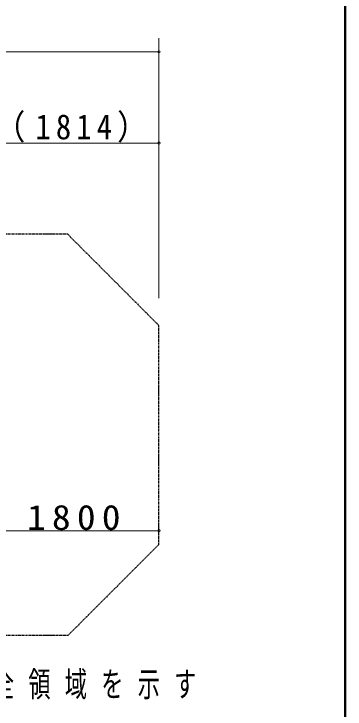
# Model space of a CAD drawing. Units: millimetres at full size, with parts at other scales. Extents: x -11723 to 28, y -1854 to 8010.
# Drawn here: x -727 to 0, y 1019 to 2543 of the extents above; entities that cross this region are included whole.
import ezdxf

# ---------------------------------------------------------------- set-up
doc = ezdxf.new("R2010")
doc.units = ezdxf.units.MM
doc.linetypes.add('USER3', pattern=[8, 3, -1, 1, -1, 1, -1])
for name, color, linetype, lineweight in [('A3図枠', 7, 'Continuous', 25), ('線', 2, 'Continuous', 25), ('補助', 2, 'Continuous', 13)]:
    doc.layers.add(name, color=color, linetype=linetype, lineweight=lineweight)
doc.styles.add('ＭＳ ゴシック', font='')
doc.styles.get('ＭＳ ゴシック').set_extended_font_data('MS Gothic')

# ---------------------------------------------------------------- blocks, each defined once
blk = doc.blocks.new('dimension_origin')
at = {"color": 0, "linetype": 'Continuous', "lineweight": -2}
blk.add_circle((0, 0), 1.25, dxfattribs=at)

msp = doc.modelspace()

# ---------------------------------------------------------------- linework, layer by layer
at = {"layer": 'A3図枠', "lineweight": 50}
msp.add_line((0, 0), (0, 8010), dxfattribs=at)
at = {"layer": '線', "linetype": 'USER3'}
for p, q in [((-608.644, 2060), (-1974.777, 2060)), ((-608.644, 2060), (-408.644, 1860)), ((-408.644, 1380), (-408.644, 1860)), ((-408.644, 1380), (-608.644, 1180)), ((-608.644, 1180), (-1974.777, 1180))]:
    msp.add_line(p, q, dxfattribs=at)
at = {"layer": '補助'}
for p, q in [((-408.644, 1920), (-408.644, 2490)), ((-2174.777, 2460), (-408.644, 2460)), ((-408.644, 1920), (-408.644, 2290)), ((-771.265, 2260), (-408.644, 2260)), ((-408.644, 1410), (-768.644, 1410))]:
    msp.add_line(p, q, dxfattribs=at)

# ---------------------------------------------------------------- block references
at = {"layer": '補助', "xscale": 2, "yscale": 2, "rotation": 180}
for p in [(-408.644, 2460), (-408.644, 2260), (-408.644, 1410)]:
    msp.add_blockref('dimension_origin', p, dxfattribs=at)

# ---------------------------------------------------------------- texts
at = {"layer": '補助', "char_height": 54.99, "style": 'ＭＳ ゴシック'}
for s, insert, attachment_point in [('\\T1.33;\\W0.9;（1814）', (-589.954, 2261), 8), ('\\T1.33;\\W1.1;1800', (-588.644, 1411), 8), ('\\T1.64;\\W0.65;安全領域を示す', (-855.045, 1101.25), 1)]:
    msp.add_mtext(s, dxfattribs=dict(at, insert=insert, attachment_point=attachment_point))

doc.saveas('drawing.dxf')
